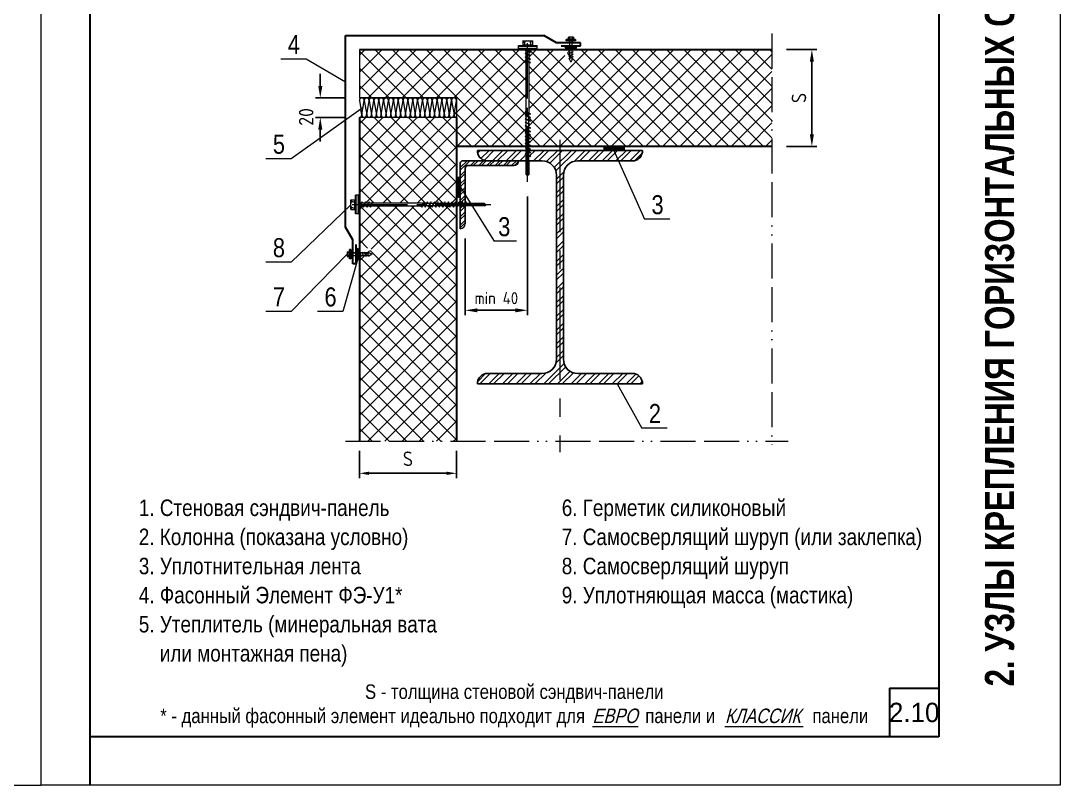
# Model space of a CAD drawing. Extents: x 5821 to 16321, y -13531 to 5774.
# Drawn here: x 15250 to 16321, y 4289 to 5077 of the extents above; entities that cross this region are included whole.
import ezdxf
from ezdxf.enums import TextEntityAlignment as Align

# ---------------------------------------------------------------- set-up
doc = ezdxf.new("R2010")
doc.units = 0
doc.header["$LTSCALE"] = 3
for name, pattern in [('ACAD_ISO13W100', [36, 12, -3, 12, -3, 0, -3, 0, -3]), ('CENTER', [50.8, 31.75, -6.35, 6.35, -6.35]), ('CENTER2', [28.575, 19.05, -3.175, 3.175, -3.175])]:
    doc.linetypes.add(name, pattern=pattern)
doc.layers.get('0').update_dxf_attribs({"linetype": 'CONTINUOUS', "lineweight": 30})
doc.layers.get('DEFPOINTS').update_dxf_attribs({"linetype": 'CONTINUOUS'})
for name, color, linetype, lineweight in [('Logo', 1, 'CONTINUOUS', 9), ('new_fill', 8, 'CONTINUOUS', 13), ('RAZMER', 7, 'CONTINUOUS', 9), ('Нащельники', 1, 'CONTINUOUS', 30), ('Саморезы', 7, 'CONTINUOUS', 13)]:
    doc.layers.add(name, color=color, linetype=linetype, lineweight=lineweight)
doc.layers.add('Прогон', color=7, linetype='CONTINUOUS')
doc.styles.add('LOGO', font='HATTEN.TTF')
doc.styles.add('ROMANS', font='romans.shx', dxfattribs={"width": 0.85})
doc.styles.add('style1', font='ARIALN.TTF')
doc.styles.add('style2', font='impact.TTF')
doc.styles.add('курсив', font='ARIAL.TTF', dxfattribs={"width": 0.8, "oblique": 15})
doc.dimstyles.new('2.5', dxfattribs={"dimscale": 5, "dimtxt": 3, "dimasz": 2, "dimexe": 1, "dimexo": 2, "dimgap": 0, "dimtad": 0, "dimdec": 0, "dimlfac": 0.5, "dimzin": 9, "dimdsep": 46, "dimtxsty": 'ROMANS', "dimcen": -3, "dimdle": 1, "dimclrd": 256, "dimclre": 256, "dimclrt": 256, "dimadec": 0, "dimazin": 0, "dimtfac": 1, "dimtdec": 0, "dimtofl": 0, "dimtmove": 2, "dimatfit": 3, "dimfxl": 0, "dimtvp": 1, "dimtolj": 1, "dimtzin": 9, "dimarcsym": 0})
doc.dimstyles.new('5', dxfattribs={"dimscale": 5, "dimtxt": 3, "dimasz": 2.5, "dimexe": 1, "dimexo": 3, "dimgap": 0, "dimtad": 0, "dimdec": 0, "dimzin": 9, "dimdsep": 46, "dimtxsty": 'ROMANS', "dimblk2": 'OBLIQUE', "dimcen": -3, "dimdle": 1.5, "dimclrd": 256, "dimclre": 256, "dimclrt": 256, "dimadec": 0, "dimazin": 0, "dimtfac": 1, "dimtdec": 0, "dimtofl": 0, "dimtmove": 2, "dimatfit": 3, "dimfxl": 0, "dimtvp": 1, "dimtolj": 1, "dimtzin": 9, "dimarcsym": 0})
pattern_1 = [(45, (38095.86, 3620.851), (-8.838835, 8.838835), []), (135, (38095.86, 3620.851), (-8.838835, -8.838835), [])]

# ---------------------------------------------------------------- blocks, each defined once
blk = doc.blocks.new('*D272')
at = {"layer": 'DEFPOINTS', "color": 0, "transparency": 16777216}
for p in [(16024.1, 5047.7), (16065.2, 5047.7), (16024.1, 4947.7)]:
    blk.add_point(p, dxfattribs=at)
at = {"layer": 'RAZMER', "lineweight": -2, "transparency": 16777216}
for p, q in [((16039.1, 5047.7), (16070.2, 5047.7)), ((16065.2, 4960.2), (16065.2, 5035.2)), ((16039.1, 4947.7), (16070.2, 4947.7))]:
    blk.add_line(p, q, dxfattribs=at)
at = {"layer": 'RAZMER', "transparency": 16777216}
for points in [[(16063.1, 5035.2), (16067.3, 5035.2), (16065.2, 5047.7)], [(16063.1, 4960.2), (16067.3, 4960.2), (16065.2, 4947.7)]]:
    blk.add_solid(points, dxfattribs=at)
at = {"layer": 'RAZMER', "transparency": 16777216, "insert": (16051.9, 4997.7), "char_height": 15, "attachment_point": 5, "rotation": 90, "style": 'ROMANS'}
blk.add_mtext('\\A1;S{\\fArial|b0|i0|c0|p32; }', dxfattribs=at)
blk = doc.blocks.new('_OBLIQUE')
at = {"color": 0, "linetype": 'ByBlock'}
blk.add_line((-0.5, -0.5), (0.5, 0.5), dxfattribs=at)
blk = doc.blocks.new('4volna')
at = {"layer": 'new_fill'}
for p, q in [((-100, 17.5), (-97.5, 2.5)), ((-97.5, 2.5), (-95, 17.5)), ((-95, 17.5), (-92.5, 2.5)), ((-92.5, 2.5), (-90, 17.5)), ((-90, 17.5), (-87.5, 2.5)), ((-87.5, 2.5), (-85, 17.5)), ((-85, 17.5), (-82.5, 2.5)), ((-82.5, 2.5), (-80, 17.5)), ((-80, 17.5), (-77.5, 2.5)), ((-77.5, 2.5), (-75, 17.5)), ((-75, 17.5), (-72.5, 2.5)), ((-72.5, 2.5), (-70, 17.5)), ((-70, 17.5), (-67.5, 2.5)), ((-67.5, 2.5), (-65, 17.5)), ((-65, 17.5), (-62.5, 2.5)), ((-62.5, 2.5), (-60, 17.5)), ((-60, 17.5), (-57.5, 2.5)), ((-57.5, 2.5), (-55, 17.5)), ((-55, 17.5), (-52.5, 2.5)), ((-52.5, 2.5), (-50, 17.5)), ((-50, 17.5), (-47.5, 2.5)), ((-47.5, 2.5), (-45, 17.5)), ((-45, 17.5), (-42.5, 2.5)), ((-42.5, 2.5), (-40, 17.5)), ((-40, 17.5), (-37.5, 2.5)), ((-37.5, 2.5), (-35, 17.5)), ((-35, 17.5), (-32.5, 2.5)), ((-32.5, 2.5), (-30, 17.5)), ((-30, 17.5), (-27.5, 2.5)), ((-27.5, 2.5), (-25, 17.5)), ((-25, 17.5), (-22.5, 2.5)), ((-22.5, 2.5), (-20, 17.5)), ((-20, 17.5), (-17.5, 2.5)), ((-17.5, 2.5), (-15, 17.5)), ((-15, 17.5), (-12.5, 2.5)), ((-12.5, 2.5), (-10, 17.5)), ((-10, 17.5), (-7.5, 2.5)), ((-7.5, 2.5), (-5, 17.5)), ((-5, 17.5), (-2.5, 2.5)), ((-2.5, 2.5), (0, 17.5))]:
    blk.add_line(p, q, dxfattribs=at)
for centre, start, end in [((-97.5, 17.5), 0, 180), ((-92.5, 17.5), 0, 180), ((-87.5, 17.5), 0, 180), ((-82.5, 17.5), 0, 180), ((-77.5, 17.5), 0, 180), ((-72.5, 17.5), 0, 180), ((-67.5, 17.5), 0, 180), ((-62.5, 17.5), 0, 180), ((-57.5, 17.5), 0, 180), ((-52.5, 17.5), 0, 180), ((-47.5, 17.5), 0, 180), ((-42.5, 17.5), 0, 180), ((-37.5, 17.5), 0, 180), ((-32.5, 17.5), 0, 180), ((-27.5, 17.5), 0, 180), ((-22.5, 17.5), 0, 180), ((-17.5, 17.5), 0, 180), ((-12.5, 17.5), 0, 180), ((-7.5, 17.5), 0, 180), ((-2.5, 17.5), 0, 180), ((-100, 2.5), 270, 0), ((-95, 2.5), 180, 270), ((-95, 2.5), 270, 0), ((-90, 2.5), 180, 270), ((-90, 2.5), 270, 0), ((-85, 2.5), 180, 270), ((-85, 2.5), 270, 0), ((-80, 2.5), 180, 270), ((-80, 2.5), 270, 0), ((-75, 2.5), 180, 270), ((-75, 2.5), 270, 0), ((-70, 2.5), 180, 270), ((-70, 2.5), 270, 0), ((-65, 2.5), 180, 270), ((-65, 2.5), 270, 0), ((-60, 2.5), 180, 270), ((-60, 2.5), 270, 0), ((-55, 2.5), 180, 270), ((-55, 2.5), 270, 0), ((-50, 2.5), 180, 270), ((-50, 2.5), 270, 0), ((-45, 2.5), 180, 270), ((-45, 2.5), 270, 0), ((-40, 2.5), 180, 270), ((-40, 2.5), 270, 0), ((-35, 2.5), 180, 270), ((-35, 2.5), 270, 0), ((-30, 2.5), 180, 270), ((-30, 2.5), 270, 0), ((-25, 2.5), 180, 270), ((-25, 2.5), 270, 0), ((-20, 2.5), 180, 270), ((-20, 2.5), 270, 0), ((-15, 2.5), 180, 270), ((-15, 2.5), 270, 0), ((-10, 2.5), 180, 270), ((-10, 2.5), 270, 0), ((-5, 2.5), 180, 270), ((-5, 2.5), 270, 0), ((0, 2.5), 180, 270)]:
    blk.add_arc(centre, 2.5, start, end, dxfattribs=at)
blk = doc.blocks.new('*D268')
at = {"layer": 'DEFPOINTS', "color": 0, "transparency": 16777216}
for p in [(15599, 4643.9), (15699, 4643.9), (15699, 4610.9)]:
    blk.add_point(p, dxfattribs=at)
at = {"layer": 'RAZMER', "lineweight": -2, "transparency": 16777216}
for p, q in [((15599, 4633.9), (15599, 4605.9)), ((15699, 4633.9), (15699, 4605.9)), ((15609, 4610.9), (15689, 4610.9))]:
    blk.add_line(p, q, dxfattribs=at)
at = {"layer": 'RAZMER', "transparency": 16777216}
for points in [[(15609, 4612.6), (15609, 4609.2), (15599, 4610.9)], [(15689, 4612.6), (15689, 4609.2), (15699, 4610.9)]]:
    blk.add_solid(points, dxfattribs=at)
at = {"layer": 'RAZMER', "transparency": 16777216, "insert": (15649, 4625.9), "char_height": 15, "attachment_point": 5, "style": 'ROMANS'}
blk.add_mtext('\\A1;S', dxfattribs=at)
blk = doc.blocks.new('*D270')
at = {"layer": 'DEFPOINTS', "color": 0, "transparency": 16777216}
for p in [(15772.3, 4911.3), (15708, 4868), (15772.3, 4778.9)]:
    blk.add_point(p, dxfattribs=at)
at = {"layer": 'RAZMER', "lineweight": -2, "transparency": 16777216}
for p, q in [((15772.3, 4896.3), (15772.3, 4773.9)), ((15708, 4853), (15708, 4773.9)), ((15720.5, 4778.9), (15759.8, 4778.9))]:
    blk.add_line(p, q, dxfattribs=at)
at = {"layer": 'RAZMER', "transparency": 16777216}
for points in [[(15720.5, 4780.9), (15720.5, 4776.8), (15708, 4778.9)], [(15759.8, 4780.9), (15759.8, 4776.8), (15772.3, 4778.9)]]:
    blk.add_solid(points, dxfattribs=at)
at = {"layer": 'RAZMER', "transparency": 16777216, "insert": (15740.1, 4791.4), "char_height": 12.5, "attachment_point": 5, "style": 'ROMANS'}
blk.add_mtext('\\A1;min 40', dxfattribs=at)
blk = doc.blocks.new('саморез4')
at = {"layer": 'new_fill'}
blk.add_hatch(color=254, dxfattribs=at).paths.add_polyline_path([(-2.4, -9.4), (0, -9.4), (0, 9.8), (-2.4, 9.8)])
at = {"layer": 'Саморезы', "ltscale": 150}
for p, q in [((-7.9, 5), (-3.1, 5)), ((-7.9, -5), (-7.9, 5)), ((-5.9, 3.1), (-3.1, 3.1)), ((-3.8, -5), (-3.8, 5)), ((0, 9.8), (-3.1, 9.8)), ((-3.1, -9.4), (-3.1, 9.8)), ((-2.4, -9.4), (-2.4, 9.8)), ((0, -9.4), (0, 9.8)), ((64.9, 1.5), (0, 1.5)), ((1.3, -2.2), (3.4, 2.7)), ((1.9, -2.2), (4, 2.7)), ((3.7, 2.9), (3.4, 2.7)), ((3.7, 2.9), (4, 2.7)), ((4.9, -2.2), (7, 2.7)), ((5.5, -2.2), (7.6, 2.7)), ((7.3, 2.9), (7, 2.7)), ((7.3, 2.9), (7.6, 2.7)), ((8.6, -2.2), (10.7, 2.7)), ((9.2, -2.2), (11.3, 2.7)), ((11, 2.9), (10.7, 2.7)), ((11, 2.9), (11.3, 2.7)), ((12.2, -2.2), (14.3, 2.7)), ((12.8, -2.2), (14.9, 2.7)), ((14.6, 2.9), (14.3, 2.7)), ((14.6, 2.9), (14.9, 2.7)), ((64.9, -2.2), (67, 2.7)), ((65.6, -2.2), (67.7, 2.7)), ((67.3, 2.9), (67, 2.7)), ((130, 1.3), (67.1, 1.3)), ((67.3, 2.9), (67.7, 2.7)), ((68.6, -2.2), (70.7, 2.7)), ((69.2, -2.2), (71.3, 2.7)), ((71, 2.9), (70.7, 2.7)), ((71, 2.9), (71.3, 2.7)), ((72.2, -2.2), (74.3, 2.7)), ((72.8, -2.2), (74.9, 2.7)), ((74.6, 2.9), (74.3, 2.7)), ((74.6, 2.9), (74.9, 2.7)), ((75.8, -2.2), (77.9, 2.7)), ((76.4, -2.2), (78.5, 2.7)), ((78.2, 2.9), (77.9, 2.7)), ((78.2, 2.9), (78.5, 2.7)), ((79.5, -2.2), (81.5, 2.7)), ((80.1, -2.2), (82.2, 2.7)), ((81.9, 2.9), (81.5, 2.7)), ((81.9, 2.9), (82.2, 2.7)), ((83.1, -2.2), (85.2, 2.7)), ((83.7, -2.2), (85.8, 2.7)), ((85.5, 2.9), (85.2, 2.7)), ((85.5, 2.9), (85.8, 2.7)), ((86.7, -2.2), (88.8, 2.7)), ((87.3, -2.2), (89.4, 2.7)), ((89.1, 2.9), (88.8, 2.7)), ((89.1, 2.9), (89.4, 2.7)), ((90.3, -2.2), (92.4, 2.7)), ((90.9, -2.2), (93, 2.7)), ((92.7, 2.9), (92.4, 2.7)), ((92.7, 2.9), (93, 2.7)), ((94, -2.2), (96.1, 2.7)), ((94.6, -2.2), (96.7, 2.7)), ((96.4, 2.9), (96.1, 2.7)), ((96.4, 2.9), (96.7, 2.7)), ((97.6, -2.2), (99.7, 2.7)), ((98.2, -2.2), (100.3, 2.7)), ((100, 2.9), (99.7, 2.7)), ((100, 2.9), (100.3, 2.7)), ((101.2, -2.2), (103.3, 2.7)), ((101.8, -2.2), (103.9, 2.7)), ((103.6, 2.9), (103.3, 2.7)), ((103.6, 2.9), (103.9, 2.7)), ((104.8, -2.2), (106.9, 2.7)), ((105.5, -2.2), (107.6, 2.7)), ((107.2, 2.9), (106.9, 2.7)), ((107.2, 2.9), (107.6, 2.7)), ((108.5, -2.2), (110.6, 2.7)), ((109.1, -2.2), (111.2, 2.7)), ((110.9, 2.9), (110.6, 2.7)), ((110.9, 2.9), (111.2, 2.7)), ((130, 1.3), (131.2, 0)), ((-7.9, -5), (-3.1, -5)), ((-5.9, -3.1), (-3.1, -3.1)), ((0, -9.4), (-3.1, -9.4)), ((64.9, -1.5), (0, -1.5)), ((64.9, -1.5), (0, -1.5)), ((1.6, -2.4), (1.3, -2.2)), ((1.6, -2.4), (1.9, -2.2)), ((5.2, -2.4), (4.9, -2.2)), ((5.2, -2.4), (5.5, -2.2)), ((8.9, -2.4), (8.6, -2.2)), ((8.9, -2.4), (9.2, -2.2)), ((12.5, -2.4), (12.2, -2.2)), ((12.5, -2.4), (12.8, -2.2)), ((65.3, -2.4), (64.9, -2.2)), ((65.3, -2.4), (65.6, -2.2)), ((130, -1.3), (67.1, -1.3)), ((68.9, -2.4), (68.6, -2.2)), ((68.9, -2.4), (69.2, -2.2)), ((72.5, -2.4), (72.2, -2.2)), ((72.5, -2.4), (72.8, -2.2)), ((76.1, -2.4), (75.8, -2.2)), ((76.1, -2.4), (76.4, -2.2)), ((79.8, -2.4), (79.5, -2.2)), ((79.8, -2.4), (80.1, -2.2)), ((83.4, -2.4), (83.1, -2.2)), ((83.4, -2.4), (83.7, -2.2)), ((87, -2.4), (86.7, -2.2)), ((87, -2.4), (87.3, -2.2)), ((90.6, -2.4), (90.3, -2.2)), ((90.6, -2.4), (90.9, -2.2)), ((94.3, -2.4), (94, -2.2)), ((94.3, -2.4), (94.6, -2.2)), ((97.9, -2.4), (97.6, -2.2)), ((97.9, -2.4), (98.2, -2.2)), ((101.5, -2.4), (101.2, -2.2)), ((101.5, -2.4), (101.8, -2.2)), ((105.1, -2.4), (104.8, -2.2)), ((105.1, -2.4), (105.5, -2.2)), ((108.8, -2.4), (108.5, -2.2)), ((108.8, -2.4), (109.1, -2.2)), ((130, -1.3), (131.2, 0))]:
    blk.add_line(p, q, dxfattribs=at)
at = {"layer": 'Саморезы'}
for p, q in [((67.1, 1.3), (64.9, 1.5)), ((67.1, -1.3), (64.9, -1.5))]:
    blk.add_line(p, q, dxfattribs=at)
at = {"layer": 'Саморезы', "ltscale": 150}
for centre, radius, start, end in [((-5.9, 5.1), 2, 182.373, 269.9653), ((-5.9, 1.1), 2, 90.0347, 177.627), ((80.3, 1057.7), 1058.9, 271.592, 272.7554), ((-5.9, -1.1), 2, 182.373, 269.9653), ((-5.9, -5.1), 2, 90.0347, 177.627)]:
    blk.add_arc(centre, radius, start, end, dxfattribs=at)
blk = doc.blocks.new('*D271')
at = {"layer": 'DEFPOINTS', "color": 0, "transparency": 16777216}
for p in [(15599, 4997.7), (15558.7, 4977.7), (15599, 4977.7)]:
    blk.add_point(p, dxfattribs=at)
at = {"layer": 'RAZMER', "lineweight": -2, "transparency": 16777216}
for p, q in [((15558.7, 5010.2), (15558.7, 5022.7)), ((15584, 4997.7), (15553.7, 4997.7)), ((15584, 4977.7), (15553.7, 4977.7)), ((15558.7, 4965.2), (15558.7, 4952.7))]:
    blk.add_line(p, q, dxfattribs=at)
at = {"layer": 'RAZMER', "transparency": 16777216}
for points in [[(15556.6, 5010.2), (15560.8, 5010.2), (15558.7, 4997.7)], [(15556.6, 4965.2), (15560.8, 4965.2), (15558.7, 4977.7)]]:
    blk.add_solid(points, dxfattribs=at)
at = {"layer": 'RAZMER', "transparency": 16777216, "insert": (15544.1, 4978.2), "char_height": 15, "attachment_point": 5, "rotation": 90, "style": 'ROMANS'}
blk.add_mtext('\\A1;20', dxfattribs=at)
blk = doc.blocks.new('саморез1')
at = {"layer": 'new_fill'}
blk.add_hatch(color=254, dxfattribs=at).paths.add_polyline_path([(-1.2, -4.8), (0, -4.8), (0, 4.8), (-1.2, 4.8)])
at = {"layer": 'Саморезы', "ltscale": 150}
for p, q in [((-3.9, 2.6), (-1.5, 2.6)), ((-3.9, 2.6), (-3.9, -2.4)), ((-2.9, 1.7), (-1.5, 1.7)), ((-1.9, 2.6), (-1.9, -2.4)), ((0, 4.8), (-1.5, 4.8)), ((-1.5, 4.8), (-1.5, -4.8)), ((-1.2, 4.8), (-1.2, -4.8)), ((0, 4.8), (0, -4.8)), ((19.2, 1.4), (0, 1.4)), ((8.4, 2.4), (10.5, -2.4)), ((11.1, 2.4), (13.2, -2.4)), ((13.8, 2.4), (15.9, -2.4)), ((16.4, 2.4), (18.5, -2.4)), ((19.2, 1.4), (21.8, 0)), ((19.2, -1.4), (21.8, 0)), ((-3.9, -2.4), (-1.5, -2.4)), ((-2.9, -1.4), (-1.5, -1.4)), ((0, -4.8), (-1.5, -4.8)), ((0, -1.4), (19.2, -1.4))]:
    blk.add_line(p, q, dxfattribs=at)
for centre, start, end in [((-2.9, 2.7), 182.373, 269.9653), ((-2.9, 0.7), 90.0347, 177.627), ((-2.9, -0.4), 182.373, 269.9653), ((-2.9, -2.4), 90.0347, 177.627)]:
    blk.add_arc(centre, 1, start, end, dxfattribs=at)

msp = doc.modelspace()

# ---------------------------------------------------------------- hatches: boundary and pattern name
at = {"layer": 'new_fill'}
h = msp.add_hatch(dxfattribs=at)
h.set_pattern_fill('ANSI37', color=256, scale=100, style=0)
h.set_pattern_definition(pattern_1)
h.paths.add_polyline_path([(15770.77, 5035.61), (15769.73, 5036.06), (15770.07, 5036.53), (15770.77, 5036.23), (15770.77, 5039.24), (15769.73, 5039.69), (15770.07, 5040.15), (15770.77, 5039.85), (15770.77, 5042.86), (15769.73, 5043.31), (15770.07, 5043.78), (15770.77, 5043.48), (15770.77, 5046.49), (15769.73, 5046.94), (15770.29, 5047.71), (15598.99, 5047.71), (15598.99, 4997.71), (15601.29, 4997.71, -0.0387447), (15601.68, 4997.71), (15606.3, 4997.71, -0.0386301), (15606.68, 4997.71), (15611.3, 4997.71, -0.0385152), (15611.68, 4997.71), (15616.3, 4997.71, -0.0383999), (15616.68, 4997.71), (15621.3, 4997.71, -0.0382842), (15621.68, 4997.71), (15626.3, 4997.71, -0.0381683), (15626.68, 4997.71), (15631.3, 4997.71, -0.0380519), (15631.68, 4997.71), (15636.3, 4997.71, -0.0379352), (15636.68, 4997.71), (15641.3, 4997.71, -0.0378182), (15641.68, 4997.71), (15646.3, 4997.71, -0.0377008), (15646.68, 4997.71), (15651.3, 4997.71, -0.037583), (15651.68, 4997.71), (15656.3, 4997.71, -0.0374648), (15656.68, 4997.71), (15661.3, 4997.71, -0.0373463), (15661.67, 4997.71), (15666.3, 4997.71, -0.0372274), (15666.67, 4997.71), (15671.3, 4997.71, -0.0371082), (15671.67, 4997.71), (15676.3, 4997.71, -0.0369885), (15676.67, 4997.71), (15681.3, 4997.71, -0.0368685), (15681.67, 4997.71), (15686.3, 4997.71, -0.036748), (15686.67, 4997.71), (15691.31, 4997.71, -0.0366272), (15691.67, 4997.71), (15696.31, 4997.71, -0.4360728), (15698.99, 4995.21), (15698.99, 4995.21), (15698.85, 4994.4), (15696.49, 4980.21, 0.0827625), (15696.62, 4979.4, 0.3204844), (15698.99, 4977.71), (15698.99, 4947.7), (15770.96, 4947.7), (15770.96, 4950.13), (15769.73, 4950.66), (15770.07, 4951.13), (15770.96, 4950.74), (15770.96, 4953.76), (15769.73, 4954.28), (15770.07, 4954.75), (15770.96, 4954.37), (15770.96, 4957.38), (15769.73, 4957.91), (15770.07, 4958.38), (15770.96, 4958), (15770.96, 4961.01), (15769.73, 4961.54), (15770.07, 4962.01), (15770.96, 4961.62), (15770.96, 4964.64), (15769.73, 4965.16), (15770.07, 4965.63), (15770.96, 4965.25), (15770.96, 4968.26), (15769.73, 4968.79), (15770.07, 4969.26), (15770.96, 4968.88), (15770.96, 4971.89), (15769.73, 4972.42), (15770.07, 4972.89), (15770.96, 4972.5), (15770.96, 4975.52), (15769.73, 4976.04), (15770.07, 4976.51), (15770.96, 4976.13), (15770.96, 4979.14), (15769.73, 4979.67), (15770.07, 4980.14), (15770.96, 4979.76), (15770.96, 4981.63), (15770.86, 4982.81), (15769.73, 4983.3), (15770.07, 4983.77), (15770.77, 4983.46)])
h.paths.add_polyline_path([(16024.06, 5047.71), (15813.58, 5047.71), (15813.38, 5047.62), (15813.38, 5037.27), (15811.98, 5034.74), (15810.58, 5037.27), (15810.58, 5047.71), (15773.78, 5047.71), (15773.78, 5045.82), (15775.31, 5045.16), (15774.97, 5044.69), (15773.78, 5045.2), (15773.78, 5042.19), (15775.31, 5041.54), (15774.97, 5041.07), (15773.78, 5041.57), (15773.78, 5038.56), (15775.31, 5037.91), (15774.97, 5037.44), (15773.78, 5037.95), (15773.78, 5034.94), (15775.31, 5034.28), (15774.97, 5033.81), (15773.78, 5034.32), (15773.78, 4983.78), (15773.65, 4982.23), (15775.31, 4981.52), (15774.97, 4981.05), (15773.6, 4981.64), (15773.6, 4981.63), (15773.6, 4978.63), (15775.31, 4977.9), (15774.97, 4977.43), (15773.6, 4978.01), (15773.6, 4975), (15775.31, 4974.27), (15774.97, 4973.8), (15773.6, 4974.39), (15773.6, 4971.38), (15775.31, 4970.64), (15774.97, 4970.17), (15773.6, 4970.76), (15773.6, 4967.75), (15775.31, 4967.02), (15774.97, 4966.55), (15773.6, 4967.13), (15773.6, 4964.12), (15775.31, 4963.39), (15774.97, 4962.92), (15773.6, 4963.51), (15773.6, 4960.5), (15775.31, 4959.76), (15774.97, 4959.29), (15773.6, 4959.88), (15773.6, 4956.87), (15775.31, 4956.14), (15774.97, 4955.67), (15773.6, 4956.25), (15773.6, 4953.24), (15775.31, 4952.51), (15774.97, 4952.04), (15773.6, 4952.63), (15773.6, 4949.62), (15775.31, 4948.88), (15774.97, 4948.41), (15773.6, 4949), (15773.6, 4947.7), (15851.11, 4947.71), (15851.11, 4947.71), (15871.69, 4947.71), (15871.69, 4947.71), (16024.06, 4947.71)])
h = msp.add_hatch(dxfattribs=at)
h.set_pattern_fill('NET3', color=256, scale=10, style=0)
h.set_pattern_definition([(0, (16311.832, -415.9395), (0, 1.25), []), (60, (16311.832, -415.9395), (-1.08253175, 0.625), []), (120, (16311.832, -415.9395), (-1.08253175, -0.625), [])])
h.paths.add_polyline_path([(15814.88, 5051.49), (15813.03, 5051.49, 1), (15813.03, 5047.71), (15814.88, 5047.71)])
h.paths.add_polyline_path([(15819.08, 5051.49), (15814.88, 5051.49), (15814.88, 5047.71), (15819.08, 5047.71)])
h.paths.add_polyline_path([(15820.92, 5051.49), (15819.08, 5051.49), (15819.08, 5047.71), (15820.92, 5047.71, 1)])
h = msp.add_hatch(dxfattribs=at)
h.set_pattern_fill('ANSI37', color=256, scale=100, style=0)
h.set_pattern_definition(pattern_1)
h.paths.add_polyline_path([(15698.99, 4977.71), (15598.99, 4977.71), (15598.99, 4889.21), (15600.88, 4889.21), (15601.54, 4890.74), (15602, 4890.39), (15601.5, 4889.21), (15604.51, 4889.21), (15605.16, 4890.74), (15605.63, 4890.39), (15605.12, 4889.21), (15608.14, 4889.21), (15608.79, 4890.74), (15609.26, 4890.39), (15608.75, 4889.21), (15611.76, 4889.21), (15612.42, 4890.74), (15612.88, 4890.39), (15612.38, 4889.21), (15662.92, 4889.21), (15664.47, 4889.08), (15665.18, 4890.74), (15665.65, 4890.39), (15665.06, 4889.03), (15665.07, 4889.02), (15668.07, 4889.02), (15668.8, 4890.74), (15669.27, 4890.39), (15668.69, 4889.02), (15671.7, 4889.02), (15672.43, 4890.74), (15672.9, 4890.39), (15672.31, 4889.02), (15675.32, 4889.02), (15676.06, 4890.74), (15676.53, 4890.39), (15675.94, 4889.02), (15678.95, 4889.02), (15679.68, 4890.74), (15680.15, 4890.39), (15679.57, 4889.02), (15682.58, 4889.02), (15683.31, 4890.74), (15683.78, 4890.39), (15683.19, 4889.02), (15686.2, 4889.02), (15686.94, 4890.74), (15687.41, 4890.39), (15686.82, 4889.02), (15689.83, 4889.02), (15690.56, 4890.74), (15691.03, 4890.39), (15690.45, 4889.02), (15693.46, 4889.02), (15694.19, 4890.74), (15694.66, 4890.39), (15694.07, 4889.02), (15697.08, 4889.02), (15697.82, 4890.74), (15698.29, 4890.39), (15697.7, 4889.02), (15698.99, 4889.02), (15698.99, 4895.53), (15698.99, 4895.53), (15698.99, 4916.56), (15698.99, 4916.56)])
h.paths.add_polyline_path([(15698.99, 4886.39), (15696.57, 4886.39), (15696.04, 4885.15), (15695.57, 4885.5), (15695.95, 4886.39), (15692.94, 4886.39), (15692.41, 4885.15), (15691.95, 4885.5), (15692.33, 4886.39), (15689.32, 4886.39), (15688.79, 4885.15), (15688.32, 4885.5), (15688.7, 4886.39), (15685.69, 4886.39), (15685.16, 4885.15), (15684.69, 4885.5), (15685.07, 4886.39), (15682.06, 4886.39), (15681.53, 4885.15), (15681.07, 4885.5), (15681.45, 4886.39), (15678.44, 4886.39), (15677.91, 4885.15), (15677.44, 4885.5), (15677.82, 4886.39), (15674.81, 4886.39), (15674.28, 4885.15), (15673.81, 4885.5), (15674.19, 4886.39), (15671.18, 4886.39), (15670.65, 4885.15), (15670.19, 4885.5), (15670.57, 4886.39), (15667.56, 4886.39), (15667.03, 4885.15), (15666.56, 4885.5), (15666.94, 4886.39), (15665.07, 4886.39), (15663.89, 4886.28), (15663.4, 4885.15), (15662.93, 4885.5), (15663.23, 4886.2), (15611.09, 4886.2), (15610.64, 4885.15), (15610.17, 4885.5), (15610.47, 4886.2), (15607.46, 4886.2), (15607.01, 4885.15), (15606.54, 4885.5), (15606.85, 4886.2), (15603.84, 4886.2), (15603.39, 4885.15), (15602.92, 4885.5), (15603.22, 4886.2), (15600.21, 4886.2), (15599.76, 4885.15), (15598.99, 4885.72), (15598.99, 4843.21), (15599.08, 4843.01), (15609.43, 4843.01), (15611.96, 4841.61), (15609.43, 4840.21), (15598.99, 4840.21), (15598.99, 4643.94), (15698.99, 4643.94)])
h = msp.add_hatch(dxfattribs=at)
h.set_pattern_fill('STEEL', color=256, scale=80, style=0)
h.set_pattern_definition([(45, (38085.86, 3094.7), (-7.071068, 7.071068), []), (45, (38085.86, 3099.7), (-7.071068, 7.071068), [])])
h.paths.add_polyline_path([(15890.64, 4943.7), (15805.64, 4943.7), (15805.64, 4702.94), (15890.64, 4702.94, 0.3652726), (15882.39, 4713.64), (15824.19, 4713.64, -0.4142136), (15809.19, 4728.64), (15809.19, 4918, -0.4142136), (15824.19, 4933), (15882.39, 4933, 0.3652726)])
h.paths.add_polyline_path([(15805.64, 4943.7), (15774.68, 4943.7), (15774.68, 4933), (15787.09, 4933, -0.4142136), (15802.09, 4918), (15802.09, 4728.64, -0.4142136), (15787.09, 4713.64), (15728.89, 4713.64, 0.3652726), (15720.64, 4702.94), (15805.64, 4702.94)])
h.paths.add_polyline_path([(15769.88, 4943.7), (15720.64, 4943.7, 0.3652726), (15728.89, 4933), (15762.99, 4933), (15769.88, 4933)])
h = msp.add_hatch(dxfattribs=at)
h.set_pattern_fill('NET3', color=256, scale=10, style=0)
h.set_pattern_definition([(0, (38095.8599, 3094.7), (0, 1.25), []), (60, (38095.8599, 3094.7), (-1.082531755, 0.625), []), (120, (38095.8599, 3094.7), (-1.082531755, -0.625), [])])
h.paths.add_polyline_path([(15871.69, 4947.7), (15851.11, 4947.7), (15851.11, 4943.7), (15871.69, 4943.7)])
h = msp.add_hatch(dxfattribs=at)
h.set_pattern_fill('ANSI32', color=256, scale=15.9705, style=0)
h.set_pattern_definition([(45, (38095.86, 3620.851), (-4.2348183, 4.2348183), []), (45, (38098.683, 3620.851), (-4.2348183, 4.2348183), [])])
h.paths.add_polyline_path([(15762.99, 4933), (15705.49, 4933, 0.4142136), (15702.99, 4930.5), (15702.99, 4906.26), (15707.99, 4898.24), (15707.99, 4925.5, -0.4142136), (15710.49, 4928), (15757.99, 4928, 0.4142136)])
h.paths.add_polyline_path([(15707.99, 4898.24), (15702.99, 4906.26), (15702.99, 4895.53), (15702.99, 4889.02), (15704.34, 4889.02), (15704.92, 4890.4), (15705.23, 4890.62), (15705.54, 4890.39), (15704.95, 4889.02), (15707.96, 4889.02), (15707.99, 4889.08)])
h.paths.add_polyline_path([(15707.99, 4886.39), (15707.45, 4886.39), (15707.07, 4885.5), (15706.76, 4885.27), (15706.45, 4885.5), (15706.83, 4886.39), (15703.82, 4886.39), (15703.44, 4885.5), (15703.13, 4885.27), (15702.99, 4885.38), (15702.99, 4863, 0.4142136), (15707.99, 4868)])
h = msp.add_hatch(dxfattribs=at)
h.set_pattern_fill('NET3', color=256, scale=10, angle=-90, style=0)
h.set_pattern_definition([(270, (13849.9813, -17328.6422), (1.25, -2e-16), []), (330, (13849.9813, -17328.6422), (0.625, 1.082531755), []), (30, (13849.9813, -17328.6422), (-0.625, 1.082531755), [])])
h.paths.add_polyline_path([(15702.99, 4895.53), (15702.99, 4916.1), (15698.99, 4916.1), (15698.99, 4895.53)])
h = msp.add_hatch(dxfattribs=at)
h.set_pattern_fill('NET3', color=256, scale=10, style=0)
h.set_pattern_definition([(0, (16237.0607, -483.822), (0, 1.25), []), (60, (16237.0607, -483.822), (-1.08253175, 0.625), []), (120, (16237.0607, -483.822), (-1.08253175, -0.625), [])])
h.paths.add_polyline_path([(15598.99, 4840.55, 1), (15595.21, 4840.55), (15595.21, 4838.71), (15598.99, 4838.71)])
h.paths.add_polyline_path([(15598.99, 4838.71), (15595.21, 4838.71), (15595.21, 4834.51), (15598.99, 4834.51)])
h.paths.add_polyline_path([(15598.99, 4834.51), (15595.21, 4834.51), (15595.21, 4832.66, 1), (15598.99, 4832.66)])

# ---------------------------------------------------------------- linework, layer by layer
at = {"color": 1}
for p, q in [((15321.09, 5701.59), (15321.09, 4289.44)), ((16196.09, 5701.59), (16196.09, 4339.44)), ((16145.18, 4389.44), (16196.09, 4389.44)), ((16145.18, 4389.44), (16145.18, 4339.44)), ((16196.09, 4339.44), (15321.09, 4339.44))]:
    msp.add_line(p, q, dxfattribs=at)
for p, q in [((15598.99, 5047.71), (16024.06, 5047.71)), ((15598.99, 4977.71), (15598.99, 4643.94)), ((15698.99, 4977.71), (15698.99, 4643.94)), ((16024.06, 4947.71), (15698.99, 4947.7))]:
    msp.add_line(p, q)
at = {"layer": 'Logo'}
for p, q in [((15839.07, 4349.88), (15886.31, 4349.88)), ((15975.69, 4349.88), (16056.14, 4349.88))]:
    msp.add_line(p, q, dxfattribs=at)
at = {"layer": 'new_fill'}
for points in [[(15851.11, 4947.71), (15871.69, 4947.71), (15871.69, 4943.7), (15851.11, 4943.7)], [(15702.99, 4916.1), (15702.99, 4895.53), (15698.99, 4895.53), (15698.99, 4916.1)]]:
    msp.add_lwpolyline(points, close=True, dxfattribs=at)
at = {"layer": 'RAZMER'}
for p, q in [((16321.09, 5774.44), (16321.09, 4289.44)), ((16321.09, 5774.44), (16321.09, 4289.44)), ((16321.09, 5774.44), (16321.09, 4289.44)), ((16321.09, 5774.44), (16321.09, 4289.44)), ((16321.09, 5774.44), (16321.09, 4289.44)), ((16321.09, 5774.44), (16321.09, 4289.44)), ((16321.09, 5774.44), (16321.09, 4289.44)), ((16321.09, 5774.44), (16321.09, 4289.44)), ((16321.09, 5774.44), (16321.09, 4289.44)), ((16321.09, 5774.44), (16321.09, 4289.44)), ((16321.09, 5774.44), (16321.09, 4289.44)), ((16321.09, 5774.44), (16321.09, 4289.44)), ((16321.09, 5774.44), (16321.09, 4289.44)), ((16321.09, 5774.44), (16321.09, 4289.44)), ((16321.09, 5774.44), (16321.09, 4289.44)), ((16321.09, 5774.44), (16321.09, 4289.44)), ((16321.09, 5774.44), (16321.09, 4289.44)), ((16321.09, 5774.44), (16321.09, 4289.44)), ((16321.09, 5774.44), (16321.09, 4289.44)), ((16321.09, 5774.44), (16321.09, 4289.44)), ((16321.09, 5774.44), (16321.09, 4289.44)), ((16321.09, 5774.44), (16321.09, 4289.44)), ((16321.09, 5774.44), (16321.09, 4289.44)), ((16321.09, 5774.44), (16321.09, 4289.44)), ((16321.09, 5774.44), (16321.09, 4289.44)), ((16321.09, 5774.44), (16321.09, 4289.44)), ((16321.09, 5774.44), (16321.09, 4289.44)), ((16321.09, 5774.44), (16321.09, 4289.44)), ((16321.09, 5774.44), (16321.09, 4289.44)), ((16321.09, 5774.44), (16321.09, 4289.44)), ((16321.09, 5774.44), (16321.09, 4289.44)), ((16321.09, 5774.44), (16321.09, 4289.44)), ((16321.09, 5774.44), (16321.09, 4289.44)), ((16321.09, 5774.44), (16321.09, 4289.44)), ((16321.09, 5774.44), (16321.09, 4289.44)), ((16321.09, 5774.44), (16321.09, 4289.44)), ((16321.09, 5774.44), (16321.09, 4289.44)), ((16321.09, 5774.44), (16321.09, 4289.44)), ((16321.09, 5774.44), (16321.09, 4289.44)), ((16321.09, 5774.44), (16321.09, 4289.44)), ((16321.09, 5774.44), (16321.09, 4289.44)), ((16321.09, 5774.44), (16321.09, 4289.44)), ((15598.99, 5047.71), (15598.99, 4997.71)), ((15544.02, 5037.84), (15517.99, 5037.84)), ((15584.71, 5014.09), (15544.02, 5037.84)), ((15698.99, 4997.71), (15598.99, 4997.71)), ((15698.99, 4997.71), (15698.99, 4977.71)), ((15602.8, 4987.77), (15528.71, 4935.04)), ((15698.99, 4977.71), (15598.99, 4977.71)), ((15861.23, 4943.7), (15892.81, 4872.73)), ((15528.71, 4935.04), (15502.68, 4935.04)), ((15702.99, 4906.27), (15737.99, 4850.08)), ((15590.11, 4887.71), (15528.71, 4828.48)), ((15918.83, 4872.73), (15892.81, 4872.73)), ((15760.9, 4850.08), (15737.99, 4850.08)), ((15586.27, 4836.73), (15528.71, 4777.71)), ((15597.1, 4830.77), (15581.9, 4777.71)), ((15528.71, 4828.48), (15502.68, 4828.48)), ((15528.71, 4777.71), (15502.68, 4777.71)), ((15581.9, 4777.71), (15555.87, 4777.71)), ((15864.6, 4702.94), (15890.09, 4657.55)), ((15916.12, 4657.55), (15890.09, 4657.55))]:
    msp.add_line(p, q, dxfattribs=at)
at = {"layer": 'RAZMER', "linetype": 'CENTER2'}
for p, q in [((15772.28, 4911.34), (15772.28, 5059.19)), ((15734.37, 4887.71), (15587.61, 4887.71))]:
    msp.add_line(p, q, dxfattribs=at)
at = {"layer": 'RAZMER', "linetype": 'ACAD_ISO13W100'}
for p, q in [((16024.06, 5064.13), (16024.06, 4631.56)), ((15584.59, 4643.94), (16040.75, 4643.94))]:
    msp.add_line(p, q, dxfattribs=at)
at = {"layer": 'RAZMER', "linetype": 'CENTER'}
msp.add_line((15805.64, 4954.7), (15805.64, 4632.52), dxfattribs=at)
at = {"layer": 'RAZMER'}
for points in [[(15271.09, 5774.44), (14221.09, 5774.44), (14221.09, 4289.44), (15271.09, 4289.44)], [(15271.09, 5774.44), (16321.09, 5774.44), (16321.09, 4289.44), (15271.09, 4289.44)]]:
    msp.add_lwpolyline(points, close=True, dxfattribs=at)
for centre, start, end in [((15813.03, 5049.6), 90, 270), ((15820.92, 5049.6), 270, 90), ((15597.1, 4840.55), 0, 180), ((15597.1, 4832.66), 180, 0)]:
    msp.add_arc(centre, 1.89, start, end, dxfattribs=at)
at = {"layer": 'Нащельники'}
for p, q in [((15584.71, 4864.6), (15584.71, 5061.99)), ((15584.71, 5061.99), (15788.99, 5061.99)), ((15801.98, 5054.49), (15788.99, 5061.99)), ((15826.98, 5054.49), (15801.98, 5054.49)), ((15806.98, 5051.49), (15826.98, 5051.49)), ((15826.98, 5051.49), (15826.98, 5054.49)), ((15592.21, 4851.61), (15584.71, 4864.6)), ((15592.21, 4826.61), (15592.21, 4851.61)), ((15595.21, 4846.61), (15595.21, 4826.61)), ((15595.21, 4826.61), (15592.21, 4826.61))]:
    msp.add_line(p, q, dxfattribs=at)
at = {"layer": 'Прогон', "color": 1, "lineweight": 0}
for p, q in [((15584.71, 4864.6), (15584.71, 5061.99)), ((15584.71, 5061.99), (15788.99, 5061.99)), ((15788.99, 5061.99), (15801.98, 5054.49)), ((15801.98, 5054.49), (15810.58, 5054.49)), ((15826.98, 5054.49), (15826.98, 5051.49)), ((15584.71, 4864.6), (15592.21, 4851.61)), ((15592.21, 4851.61), (15584.71, 4864.6)), ((15592.21, 4826.61), (15592.21, 4835.21)), ((15595.21, 4835.21), (15595.21, 4826.61)), ((15595.21, 4826.61), (15592.21, 4826.61))]:
    msp.add_line(p, q, dxfattribs=at)
at = {"layer": 'Прогон', "color": 7, "lineweight": 0}
for p, q in [((15812.18, 5056.49), (15812.18, 5058.03)), ((15812.18, 5058.03), (15814.58, 5058.03)), ((15815.58, 5056.49), (15812.18, 5056.49)), ((15814.58, 5058.03), (15814.58, 5060.43)), ((15815.54, 5059.43), (15815.54, 5058.37)), ((15815.54, 5058.37), (15818.66, 5058.37)), ((15815.58, 5054.49), (15815.58, 5056.49)), ((15816.5, 5060.43), (15816.58, 5060.43)), ((15821.78, 5056.49), (15818.38, 5056.49)), ((15818.38, 5056.49), (15818.38, 5054.49)), ((15818.66, 5058.37), (15818.66, 5059.43)), ((15819.62, 5060.43), (15819.62, 5058.03)), ((15819.62, 5058.03), (15821.78, 5058.03)), ((15821.78, 5058.03), (15821.78, 5056.49)), ((15750.74, 5047.71), (15598.99, 5047.71)), ((15598.99, 5047.71), (15598.99, 4997.71)), ((15598.99, 4997.71), (15601.29, 4997.71)), ((15601.68, 4997.71), (15606.3, 4997.71)), ((15606.68, 4997.71), (15611.3, 4997.71)), ((15611.68, 4997.71), (15616.3, 4997.71)), ((15616.68, 4997.71), (15621.3, 4997.71)), ((15621.68, 4997.71), (15626.3, 4997.71)), ((15626.68, 4997.71), (15631.3, 4997.71)), ((15631.68, 4997.71), (15636.3, 4997.71)), ((15636.68, 4997.71), (15641.3, 4997.71)), ((15641.68, 4997.71), (15646.3, 4997.71)), ((15646.68, 4997.71), (15651.3, 4997.71)), ((15651.68, 4997.71), (15656.3, 4997.71)), ((15656.68, 4997.71), (15661.3, 4997.71)), ((15661.67, 4997.71), (15666.3, 4997.71)), ((15666.67, 4997.71), (15671.3, 4997.71)), ((15671.67, 4997.71), (15676.3, 4997.71)), ((15676.67, 4997.71), (15681.3, 4997.71)), ((15681.67, 4997.71), (15686.3, 4997.71)), ((15686.67, 4997.71), (15691.31, 4997.71)), ((15698.99, 4995.21), (15698.99, 4995.21)), ((15688.99, 4977.71), (15598.99, 4977.71)), ((15720.64, 4943.7), (15769.95, 4943.7)), ((15769.73, 4939.78), (15770.07, 4940.25)), ((15774.97, 4937.53), (15769.73, 4939.78)), ((15769.95, 4943.7), (15770.07, 4943.87)), ((15770.07, 4943.87), (15770.46, 4943.7)), ((15770.07, 4940.25), (15775.31, 4938)), ((15770.46, 4943.7), (15772.28, 4943.7)), ((15775.31, 4938), (15774.97, 4937.53)), ((15871.69, 4943.7), (15890.64, 4943.7)), ((15702.99, 4885.88), (15702.99, 4930.5)), ((15705.49, 4933), (15728.89, 4933)), ((15757.99, 4928), (15710.49, 4928)), ((15771.65, 4933), (15762.99, 4933)), ((15787.09, 4933), (15773.6, 4933)), ((15773.6, 4933), (15773.6, 4918.7)), ((15882.39, 4933), (15824.19, 4933)), ((15707.99, 4925.5), (15707.99, 4889.98)), ((15773.6, 4918.7), (15772.28, 4917.52)), ((15772.28, 4917.52), (15772.28, 4917.55)), ((15802.09, 4728.64), (15802.09, 4918)), ((15809.19, 4918), (15809.19, 4728.64)), ((15729.15, 4887.71), (15729.17, 4887.71)), ((15729.17, 4887.71), (15729.17, 4887.71)), ((15588.67, 4839.25), (15588.67, 4841.41)), ((15588.67, 4841.41), (15590.21, 4841.41)), ((15590.21, 4841.41), (15590.21, 4838.01)), ((15586.27, 4839.25), (15588.67, 4839.25)), ((15586.27, 4836.13), (15586.27, 4836.21)), ((15588.67, 4834.21), (15586.27, 4834.21)), ((15588.33, 4838.29), (15587.27, 4838.29)), ((15587.27, 4835.17), (15588.33, 4835.17)), ((15588.33, 4835.17), (15588.33, 4838.29)), ((15588.67, 4831.81), (15588.67, 4834.21)), ((15590.21, 4831.81), (15588.67, 4831.81)), ((15590.21, 4838.01), (15592.21, 4838.01)), ((15592.21, 4835.21), (15590.21, 4835.21)), ((15590.21, 4835.21), (15590.21, 4831.81)), ((15592.21, 4838.01), (15609.43, 4838.01)), ((15609.43, 4835.21), (15595.21, 4835.21)), ((15609.43, 4838.01), (15611.96, 4836.61)), ((15611.96, 4836.61), (15609.43, 4835.21)), ((15728.89, 4713.64), (15787.09, 4713.64)), ((15824.19, 4713.64), (15882.39, 4713.64)), ((15890.64, 4702.94), (15720.64, 4702.94))]:
    msp.add_line(p, q, dxfattribs=at)
at = {"layer": 'Прогон', "color": 8, "lineweight": 0}
for p, q in [((15693.85, 4994.4), (15691.49, 4980.21)), ((15698.99, 4995.21), (15698.85, 4994.4)), ((15601.49, 4980.21), (15600.5, 4986.14)), ((15606.49, 4980.21), (15606.35, 4981.02)), ((15606.49, 4980.21), (15606.62, 4981.02)), ((15611.49, 4980.21), (15611.35, 4981.02)), ((15611.49, 4980.21), (15611.62, 4981.02)), ((15616.49, 4980.21), (15616.35, 4981.02)), ((15616.49, 4980.21), (15616.62, 4981.02)), ((15621.49, 4980.21), (15621.35, 4981.02)), ((15621.49, 4980.21), (15621.62, 4981.02)), ((15626.49, 4980.21), (15626.35, 4981.02)), ((15626.49, 4980.21), (15626.62, 4981.02)), ((15631.49, 4980.21), (15631.35, 4981.02)), ((15631.49, 4980.21), (15631.62, 4981.02)), ((15636.49, 4980.21), (15636.35, 4981.02)), ((15636.49, 4980.21), (15636.62, 4981.02)), ((15641.49, 4980.21), (15641.35, 4981.02)), ((15641.49, 4980.21), (15641.62, 4981.02)), ((15646.49, 4980.21), (15646.35, 4981.02)), ((15646.49, 4980.21), (15646.62, 4981.02)), ((15651.49, 4980.21), (15651.35, 4981.02)), ((15651.49, 4980.21), (15651.62, 4981.02)), ((15656.49, 4980.21), (15656.35, 4981.02)), ((15656.49, 4980.21), (15656.62, 4981.02)), ((15661.49, 4980.21), (15661.35, 4981.02)), ((15661.49, 4980.21), (15661.62, 4981.02)), ((15666.49, 4980.21), (15666.35, 4981.02)), ((15666.49, 4980.21), (15666.62, 4981.02)), ((15671.49, 4980.21), (15671.35, 4981.02)), ((15671.49, 4980.21), (15671.62, 4981.02)), ((15676.49, 4980.21), (15676.35, 4981.02)), ((15676.49, 4980.21), (15676.62, 4981.02)), ((15681.49, 4980.21), (15681.35, 4981.02)), ((15681.49, 4980.21), (15681.62, 4981.02)), ((15686.49, 4980.21), (15686.35, 4981.02)), ((15686.49, 4980.21), (15686.62, 4981.02)), ((15871.69, 4947.71), (15871.69, 4943.7)), ((15698.99, 4895.53), (15698.99, 4916.56)), ((15698.99, 4895.53), (15698.99, 4895.53))]:
    msp.add_line(p, q, dxfattribs=at)
at = {"layer": 'Прогон'}
for p, q in [((15720.64, 4943.7), (15890.64, 4943.7)), ((15728.89, 4933), (15787.09, 4933)), ((15824.19, 4933), (15882.39, 4933)), ((15802.09, 4918), (15802.09, 4728.64)), ((15809.19, 4918), (15809.19, 4728.64)), ((15728.89, 4713.64), (15787.09, 4713.64)), ((15824.19, 4713.64), (15882.39, 4713.64)), ((15720.64, 4702.94), (15890.64, 4702.94))]:
    msp.add_line(p, q, dxfattribs=at)
at = {"layer": 'Прогон', "ltscale": 150}
for p, q in [((15702.99, 4930.5), (15702.99, 4863)), ((15772.99, 4933), (15705.49, 4933)), ((15710.49, 4928), (15757.99, 4928)), ((15707.99, 4925.5), (15707.99, 4868))]:
    msp.add_line(p, q, dxfattribs=at)
at = {"layer": 'Прогон', "color": 7, "lineweight": 0}
for centre, radius, start, end in [((15814.54, 5059.43), 1, 359.96526, 87.62699), ((15816.54, 5059.43), 1, 87.62699, 92.37301), ((15819.66, 5059.43), 1, 92.37301, 180.03474), ((15820.92, 5049.6), 1.89, 270, 90), ((15731.11, 4943.25), 10.48, 177.50548, 257.76892), ((15880.17, 4943.25), 10.48, 282.23108, 2.49452), ((15705.49, 4930.5), 2.5, 90, 180), ((15710.49, 4925.5), 2.5, 90, 180), ((15757.99, 4933), 5, 270, 0), ((16829.97, 4968.45), 1058.91, 181.91836, 182.75541), ((15787.09, 4918), 15, 0, 90), ((15824.19, 4918), 15, 90, 180), ((15678.25, 5945.39), 1058.91, 272.75541, 272.75663), ((15702.99, 4868), 5, 270, 0), ((15587.27, 4839.29), 1, 182.37301, 270.03474), ((15587.27, 4836.17), 1, 177.62699, 182.37301), ((15587.27, 4834.17), 1, 89.96526, 177.62699), ((15787.09, 4728.64), 15, 270, 0), ((15824.19, 4728.64), 15, 180, 270), ((15731.11, 4703.4), 10.48, 102.23108, 182.49452), ((15880.17, 4703.4), 10.48, 357.50548, 77.76892)]:
    msp.add_arc(centre, radius, start, end, dxfattribs=at)
at = {"layer": 'Прогон', "color": 8, "lineweight": 0}
for centre, start, end in [((15601.49, 4995.21), 85.56291, 94.43811), ((15606.49, 4995.21), 85.57602, 94.42499), ((15611.49, 4995.21), 85.58917, 94.41184), ((15616.49, 4995.21), 85.60236, 94.39865), ((15621.49, 4995.21), 85.6156, 94.38542), ((15626.49, 4995.21), 85.62887, 94.37214), ((15631.49, 4995.21), 85.64218, 94.35883), ((15636.49, 4995.21), 85.65553, 94.34548), ((15641.49, 4995.21), 85.66893, 94.33209), ((15646.49, 4995.21), 85.68236, 94.31865), ((15651.49, 4995.21), 85.69584, 94.30517), ((15656.49, 4995.21), 85.70936, 94.29165), ((15661.49, 4995.21), 85.72292, 94.27809), ((15666.49, 4995.21), 85.73653, 94.26449), ((15671.49, 4995.21), 85.75018, 94.25084), ((15676.49, 4995.21), 85.76387, 94.23715), ((15681.49, 4995.21), 85.7776, 94.22341), ((15686.49, 4995.21), 85.79139, 94.20963), ((15691.49, 4995.21), 341.07536, 94.1958), ((15696.49, 4995.21), 341.07536, 359.9391), ((15603.99, 4980.21), 0, 18.92464), ((15608.99, 4980.21), 161.07536, 180), ((15608.99, 4980.21), 0, 18.92464), ((15613.99, 4980.21), 161.07536, 180), ((15613.99, 4980.21), 0, 18.92464), ((15618.99, 4980.21), 161.07536, 180), ((15618.99, 4980.21), 0, 18.92464), ((15623.99, 4980.21), 161.07536, 180), ((15623.99, 4980.21), 0, 18.92464), ((15628.99, 4980.21), 161.07536, 180), ((15628.99, 4980.21), 0, 18.92464), ((15633.99, 4980.21), 161.07536, 180), ((15633.99, 4980.21), 0, 18.92464), ((15638.99, 4980.21), 161.07536, 180), ((15638.99, 4980.21), 0, 18.92464), ((15643.99, 4980.21), 161.07536, 180), ((15643.99, 4980.21), 0, 18.92464), ((15648.99, 4980.21), 161.07536, 180), ((15648.99, 4980.21), 0, 18.92464), ((15653.99, 4980.21), 161.07536, 180), ((15653.99, 4980.21), 0, 18.92464), ((15658.99, 4980.21), 161.07536, 180), ((15658.99, 4980.21), 0, 18.92464), ((15663.99, 4980.21), 161.07536, 180), ((15663.99, 4980.21), 0, 18.92464), ((15668.99, 4980.21), 161.07536, 180), ((15668.99, 4980.21), 0, 18.92464), ((15673.99, 4980.21), 161.07536, 180), ((15673.99, 4980.21), 0, 18.92464), ((15678.99, 4980.21), 161.07536, 180), ((15678.99, 4980.21), 0, 18.92464), ((15683.99, 4980.21), 161.07536, 180), ((15683.99, 4980.21), 0, 18.92464), ((15688.99, 4980.21), 161.07536, 180), ((15688.99, 4980.21), 270, 0)]:
    msp.add_arc(centre, 2.5, start, end, dxfattribs=at)
at = {"layer": 'Прогон'}
for centre, radius, start, end in [((15731.11, 4943.25), 10.48, 177.50548, 257.76892), ((15880.17, 4943.25), 10.48, 282.23108, 2.49452), ((15757.99, 4933), 5, 270, 0), ((15787.09, 4918), 15, 0, 90), ((15824.19, 4918), 15, 90, 180), ((15787.09, 4728.64), 15, 270, 0), ((15824.19, 4728.64), 15, 180, 270), ((15731.11, 4703.4), 10.48, 102.23108, 182.49452), ((15880.17, 4703.4), 10.48, 357.50548, 77.76892)]:
    msp.add_arc(centre, radius, start, end, dxfattribs=at)
at = {"layer": 'Прогон', "ltscale": 150}
for centre in [(15705.49, 4930.5), (15710.49, 4925.5)]:
    msp.add_arc(centre, 2.5, 90, 180, dxfattribs=at)

# ---------------------------------------------------------------- block references
at = {"layer": 'RAZMER', "rotation": 270.0000000000022}
msp.add_blockref('саморез1', (15816.98, 5056.49), dxfattribs=at)
at = {"layer": 'RAZMER'}
for name, p in [('4volna', (15698.99, 4977.71)), ('саморез1', (15590.21, 4836.61))]:
    msp.add_blockref(name, p, dxfattribs=at)
at = {"layer": 'Прогон', "rotation": 270}
msp.add_blockref('саморез4', (15772.28, 5048.71), dxfattribs=at)
at = {"layer": 'Прогон'}
msp.add_blockref('саморез4', (15597.99, 4887.71), dxfattribs=at)

# ---------------------------------------------------------------- texts
at = {"style": 'style1'}
for s, height, p in [('4', 19.61, (15525.13, 5043.01)), ('5', 19.61, (15509.82, 4940.21)), ('3', 19.61, (15899.94, 4877.9)), ('3', 19.61, (15742.01, 4855.26)), ('8', 19.61, (15509.82, 4833.65)), ('7', 19.61, (15509.82, 4782.88)), ('6', 19.61, (15563.01, 4782.88)), ('2', 19.61, (15897.22, 4662.73)), ('1. Стеновая сэндвич-панель', 17, (15371.71, 4566.88)), ('6. Герметик силиконовый', 17, (15807.5, 4566.88)), ('2. Колонна (показана условно)', 17, (15371.71, 4536.88)), ('7. Самосверлящий шуруп (или заклепка)', 17, (15807.5, 4536.88)), ('3. Уплотнительная лента', 17, (15371.71, 4506.88)), ('8. Самосверлящий шуруп', 17, (15807.5, 4506.88)), ('4. Фасонный Элемент ФЭ-У1*', 17, (15371.71, 4476.88)), ('9. Уплотняющая масса (мастика)', 17, (15807.5, 4476.88)), ('5. Утеплитель (минеральная вата', 17, (15371.71, 4446.88)), ('    или монтажная пена)', 17, (15371.71, 4416.88))]:
    msp.add_text(s, height=height, dxfattribs=at).set_placement(p)
for s, p in [('S - толщина стеновой сэндвич-панели', (15758.59, 4378.35)), ('* - данный фасонный элемент идеально подходит для             панели и                     панели', (15758.59, 4353.44))]:
    msp.add_text(s, height=15, dxfattribs=at).set_placement(p, align=Align.CENTER)
at = {"color": 1, "style": 'курсив', "oblique": 15, "width": 0.8}
for s, p in [('ЕВРО', (15862.41, 4353.44)), ('КЛАССИК', (16014.7, 4353.44))]:
    msp.add_text(s, height=15, dxfattribs=at).set_placement(p, align=Align.CENTER)
at = {"layer": 'new_fill', "style": 'style2'}
msp.add_text('2. УЗЛЫ КРЕПЛЕНИЯ ГОРИЗОНТАЛЬНЫХ СТЕНОВЫХ СЭНДВИЧ-ПАНЕЛЕЙ', height=30, rotation=90, dxfattribs=at).set_placement((16258.59, 4995.52), align=Align.MIDDLE_CENTER)
at = {"layer": 'new_fill', "style": 'LOGO'}
msp.add_text('2.10', height=20, dxfattribs=at).set_placement((16170.64, 4364.44), align=Align.MIDDLE_CENTER)

# ---------------------------------------------------------------- dimensions: what is measured, and where the dimension line sits
at = {"layer": 'RAZMER'}
dim = msp.add_linear_dim(base=(16065.19, 5047.71), p1=(16024.06, 4947.71), p2=(16024.06, 5047.71), angle=90, text='S{\\fArial|b0|i0|c0|p32; }', dimstyle='5', dxfattribs=at)
dim.commit()
dim.dimension.update_dxf_attribs({"geometry": '*D272', "text_midpoint": (16051.88, 4997.71), "dimtype": 160})
dim = msp.add_linear_dim(base=(15558.72, 4977.71), p1=(15598.99, 4997.71), p2=(15598.99, 4977.71), angle=90, dimstyle='5', dxfattribs=at)
dim.commit()
dim.dimension.update_dxf_attribs({"geometry": '*D271', "text_midpoint": (15544.12, 4978.18), "dimtype": 160})
dim = msp.add_linear_dim(base=(15772.28, 4778.86), p1=(15707.99, 4868), p2=(15772.28, 4911.34), text='min 40', dimstyle='5', override={"dimtxt": 2.5}, dxfattribs=at)
dim.commit()
dim.dimension.update_dxf_attribs({"geometry": '*D270', "text_midpoint": (15740.13, 4791.36)})
dim = msp.add_linear_dim(base=(15698.99, 4610.89), p1=(15598.99, 4643.94), p2=(15698.99, 4643.94), text='S', dimstyle='2.5', dxfattribs=at)
dim.commit()
dim.dimension.update_dxf_attribs({"geometry": '*D268', "text_midpoint": (15648.99, 4625.89)})

doc.saveas('drawing.dxf')
